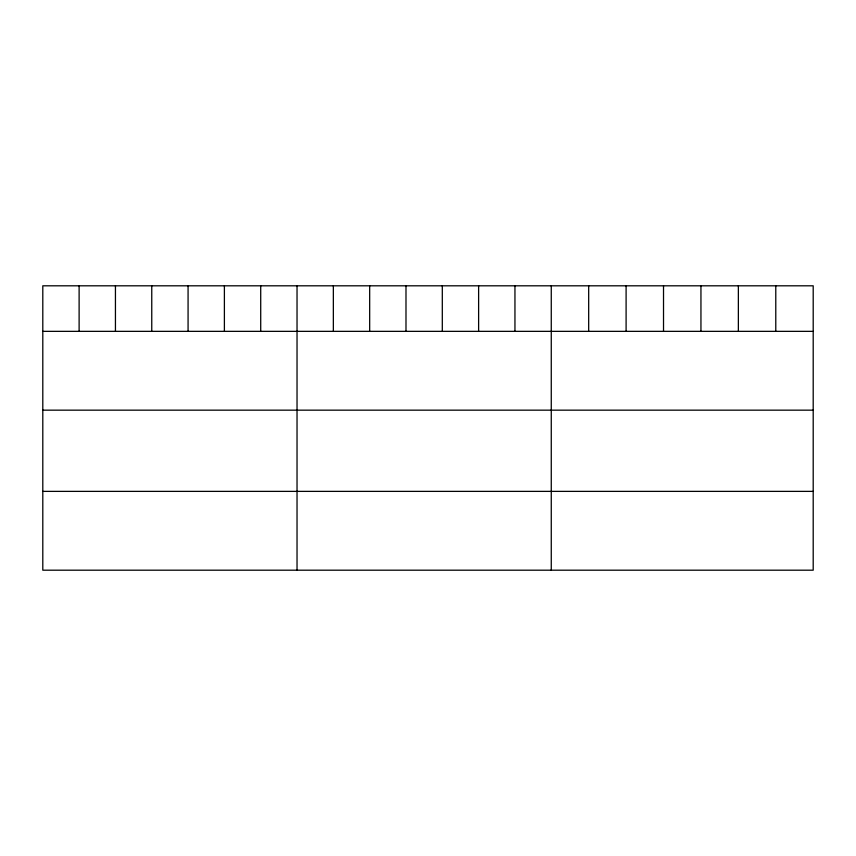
<?xml version="1.0" encoding="UTF-8"?>
<svg xmlns="http://www.w3.org/2000/svg" width="856" height="856" viewBox="0 0 856 856"><rect width="100%" height="100%" fill="white"/><g stroke="black" fill="none" stroke-linecap="round" stroke-linejoin="round"><path stroke-width="1.28" d="M813.2 331.347L813.2 570.192L42.8 570.192L42.8 285.808L813.2 285.808L813.2 331.347L42.8 331.347M42.8 410.163L813.2 410.163M42.8 491.376L813.2 491.376M775.782 285.808L775.782 331.347M738.364 285.808L738.364 331.347M700.946 285.808L700.946 331.347M663.518 285.808L663.518 331.347M626.1 285.808L626.1 331.347M588.682 285.808L588.682 331.347M551.264 285.808L551.264 570.192M514.948 285.808L514.948 331.347M478.622 285.808L478.622 331.347M442.306 285.808L442.306 331.347M405.99 285.808L405.99 331.347M369.674 285.808L369.674 331.347M333.348 285.808L333.348 331.347M297.032 285.808L297.032 570.192M260.716 285.808L260.716 331.347M224.39 285.808L224.39 331.347M188.074 285.808L188.074 331.347M151.758 285.808L151.758 331.347M115.442 285.808L115.442 331.347M79.116 285.808L79.116 331.347"/></g></svg>
